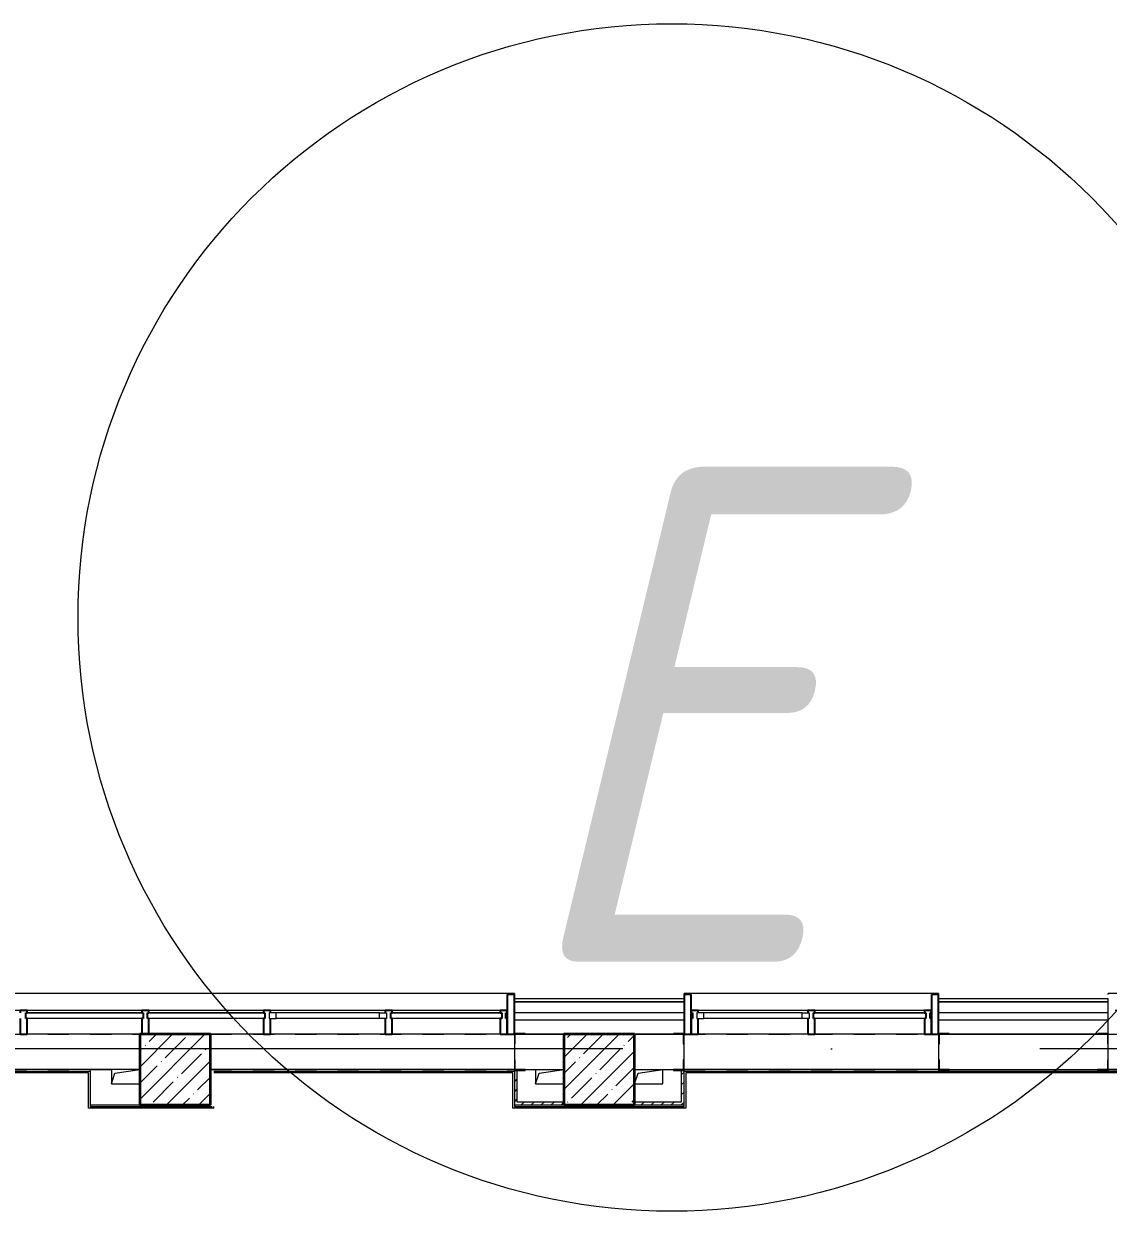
# Model space of a CAD drawing. Header units: millimetres. Extents: x 5993 to 95364, y 94667 to 143522.
# Drawn here: x 46588 to 47212, y 114768 to 115452 of the extents above; entities that cross this region are included whole.
import ezdxf

# ---------------------------------------------------------------- set-up
doc = ezdxf.new("R2010")
doc.units = ezdxf.units.MM
doc.linetypes.add('50_200_ШТРИХ_1Т_ш5_п1_п1_', pattern=[1400, 1000, -200, 0, -200])
doc.linetypes.add('Штрих короткий', pattern=[300, 150, -150])
for name, color, linetype, lineweight in [('0-2', 7, 'Continuous', 9), ('S-GRID-____-IDEN', 7, 'Continuous', 9), ('S-GRID-____-OTLN-1', 7, '50_200_ШТРИХ_1Т_ш5_п1_п1_', 9), ('Импосты витража', 7, 'Continuous', 9), ('Импосты витража-1', 7, 'Continuous', 25), ('Каркас_Импост', 7, 'Continuous', 13), ('Каркас_Импост-1', 7, 'Continuous', 9), ('Несущие колонны', 7, 'Continuous', 9), ('Несущие колонны-1', 7, 'Continuous', 35), ('Обобщенные модели', 7, 'Continuous', 9), ('Общие ребра', 7, 'Continuous', 9), ('Окна', 7, 'Continuous', 9), ('Остекление-1', 7, 'Continuous', 9), ('Перекрытия', 7, 'Continuous', 9), ('Перемычка-1', 7, 'Штрих короткий', 9), ('Стены', 7, 'Continuous', 9), ('Стены-1', 7, 'Continuous', 13)]:
    doc.layers.add(name, color=color, linetype=linetype, lineweight=lineweight)
doc.layers.add('Штриховка разреза-4', color=7, linetype='Continuous', lineweight=5, true_color=0x0080ff)
doc.styles.add('ISOCPEUR_I', font='isocpeui.ttf', dxfattribs={"height": 300})

# ---------------------------------------------------------------- blocks, each defined once
blk = doc.blocks.new('BSC_Колонна _Прямоугольная - 500х500-V104-АИ2_01_План напольных покрытий и плинтусов 1го этажа _Часть 2_')
at = {"layer": 'Несущие колонны'}
h = blk.add_hatch(dxfattribs=at)
h.set_pattern_fill('FP_123', color=256, style=0, pattern_type=2)
h.set_pattern_definition([(45, (-64950, -11050), (-114.04925, 114.04925), []), (45, (-64835.95, -11050), (-114.04925, 114.04925), [201.613, -40.323, 3.353, -36.97])])
h.paths.add_polyline_path([(-250, -250), (250, -250), (250, 250), (-250, 250), (-250, -210.5)], flags=0)
at = {"layer": 'Несущие колонны-1'}
for p, q in [((250, 250), (-250, 250)), ((-250, 250), (-250, -250)), ((250, -250), (250, 250)), ((-250, -250), (250, -250))]:
    blk.add_line(p, q, dxfattribs=at)
blk = doc.blocks.new('BSC_Колонна _Прямоугольная - 500х500-V124-АИ2_01_План напольных покрытий и плинтусов 1го этажа _Часть 2_')
at = {"layer": 'Несущие колонны'}
h = blk.add_hatch(dxfattribs=at)
h.set_pattern_fill('FP_144', color=256, style=0, pattern_type=2)
h.set_pattern_definition([(45, (-61950, -11050), (-114.04925, 114.04925), []), (45, (-61835.95, -11050), (-114.04925, 114.04925), [201.613, -40.323, 3.353, -36.97])])
h.paths.add_polyline_path([(-250, -250), (250, -250), (250, 250), (-250, 250), (-250, -210.5)], flags=0)
at = {"layer": 'Несущие колонны-1'}
for p, q in [((250, 250), (-250, 250)), ((-250, 250), (-250, -250)), ((250, -250), (250, 250)), ((-250, -250), (250, -250))]:
    blk.add_line(p, q, dxfattribs=at)
blk = doc.blocks.new('Проем_Дверь_Прямоугольный - 1800х2700h_оконные проемы-25805030-АИ2_01_План напольных покрытий и плинтусов 1го этажа _Часть 2_')
at = {"layer": 'Перемычка-1'}
for p, q in [((900, 125), (-900, 125)), ((900, -125), (-900, -125))]:
    blk.add_line(p, q, dxfattribs=at)
blk = doc.blocks.new('PNS_Панель прямоугольная1 - Нр_Стекло - 40мм-25374206-АИ2_01_План напольных покрытий и плинтусов 1го этажа _Часть 2_')
at = {"layer": 'Остекление-1'}
for p, q in [((-382.5, 40), (382.5, 40)), ((-392.5, 0), (392.5, 0)), ((382.5, 0), (-382.5, 0))]:
    blk.add_line(p, q, dxfattribs=at)
blk = doc.blocks.new('PNS_Панель прямоугольная2 - Нр_Стекло - 40мм-26243285-АИ2_01_План напольных покрытий и плинтусов 1го этажа _Часть 2_')
at = {"layer": 'Каркас_Импост'}
for p, q in [((-415, 0), (-415, 40)), ((-415, 40), (-365, 40)), ((-365, 40), (-365, 0)), ((415, 40), (365, 40)), ((365, 40), (365, 0)), ((415, 0), (415, 40)), ((-365, 0), (-415, 0)), ((365, 0), (415, 0))]:
    blk.add_line(p, q, dxfattribs=at)
at = {"layer": 'Каркас_Импост-1'}
for p, q in [((-365, 40), (365, 40)), ((-365, 0), (365, 0))]:
    blk.add_line(p, q, dxfattribs=at)
blk = doc.blocks.new('PNS_Панель прямоугольная1 - Нр_Стекло - 40мм-25374207-АИ2_01_План напольных покрытий и плинтусов 1го этажа _Часть 2_')
at = {"layer": 'Остекление-1'}
for p, q in [((-405, 40), (405, 40)), ((-415, 0), (415, 0)), ((405, 0), (-405, 0))]:
    blk.add_line(p, q, dxfattribs=at)
blk = doc.blocks.new('Прямоугольный импост - Импост структурный с накладкой - 150мм-25669420-АИ2_01_План напольных покрытий и плинтусов 1го этажа _Часть 2_')
at = {"layer": 'Импосты витража'}
for p, q in [((64250, 11467), (63485, 11467)), ((64250, 11300), (63485, 11300))]:
    blk.add_line(p, q, dxfattribs=at)
blk = doc.blocks.new('Прямоугольный импост - Импост структурный с накладкой - 150мм-25669421-АИ2_01_План напольных покрытий и плинтусов 1го этажа _Часть 2_')
at = {"layer": 'Импосты витража'}
for p, q in [((63435, 11467), (62625, 11467)), ((63435, 11300), (62625, 11300))]:
    blk.add_line(p, q, dxfattribs=at)
blk = doc.blocks.new('Прямоугольный импост - Импост структурный с накладкой - 150мм-V163-АИ2_01_План напольных покрытий и плинтусов 1го этажа _Часть 2_')
at = {"layer": 'Импосты витража'}
for p, q in [((62575, 11467), (61765, 11467)), ((62575, 11300), (62200, 11300))]:
    blk.add_line(p, q, dxfattribs=at)
blk = doc.blocks.new('Прямоугольный импост - Импост структурный с накладкой - 150мм-V164-АИ2_01_План напольных покрытий и плинтусов 1го этажа _Часть 2_')
at = {"layer": 'Импосты витража'}
for p, q in [((61715, 11467), (60905, 11467)), ((61700, 11300), (60905, 11300))]:
    blk.add_line(p, q, dxfattribs=at)
blk = doc.blocks.new('Прямоугольный импост - Импост структурный с накладкой - 150мм-25647644-АИ2_01_План напольных покрытий и плинтусов 1го этажа _Часть 2_')
at = {"layer": 'Импосты витража-1'}
for p, q in [((-25, 0), (-25, 17)), ((-25, 17), (25, 17)), ((-15, 0), (-25, 0)), ((-15, -40), (-15, 0)), ((25, 0), (15, 0)), ((15, 0), (15, -40)), ((25, 17), (25, 0)), ((-25, -150), (-25, -40)), ((-25, -40), (-15, -40)), ((15, -40), (25, -40)), ((25, -40), (25, -150)), ((25, -150), (-25, -150))]:
    blk.add_line(p, q, dxfattribs=at)
blk = doc.blocks.new('Прямоугольный импост - Импост структурный с накладкой - 150мм-25647633-АИ2_01_План напольных покрытий и плинтусов 1го этажа _Часть 2_')
at = {"layer": 'Импосты витража-1'}
for p, q in [((-25, 0), (-25, 17)), ((-25, 17), (25, 17)), ((-15, 0), (-25, 0)), ((-15, -40), (-15, 0)), ((25, 17), (25, 0)), ((-25, -150), (-25, -40)), ((-25, -40), (-15, -40)), ((25, -40), (25, -150)), ((25, -150), (-25, -150))]:
    blk.add_line(p, q, dxfattribs=at)
blk = doc.blocks.new('Прямоугольный импост - Импост структурный с накладкой - 150мм-V143-АИ2_01_План напольных покрытий и плинтусов 1го этажа _Часть 2_')
at = {"layer": 'Импосты витража-1'}
for p, q in [((-25, 0), (-25, 17)), ((-25, 17), (25, 17)), ((25, 0), (15, 0)), ((15, 0), (15, -40)), ((25, 17), (25, 0)), ((-25, -150), (-25, -40)), ((15, -40), (25, -40)), ((25, -40), (25, -150)), ((25, -150), (-25, -150))]:
    blk.add_line(p, q, dxfattribs=at)
blk = doc.blocks.new('Прямоугольный импост - Импост структурный с накладкой - 150мм-V148-АИ2_01_План напольных покрытий и плинтусов 1го этажа _Часть 2_')
at = {"layer": 'Импосты витража-1'}
for p, q in [((-25, 0), (-25, 17)), ((-25, 17), (25, 17)), ((-15, 0), (-25, 0)), ((-15, -40), (-15, 0)), ((25, 0), (15, 0)), ((15, 0), (15, -40)), ((25, 17), (25, 0)), ((-25, -150), (-25, -40)), ((-25, -40), (-15, -40)), ((15, -40), (25, -40)), ((25, -40), (25, -150))]:
    blk.add_line(p, q, dxfattribs=at)
blk = doc.blocks.new('Прямоугольный импост - Откос НВФ_50х280 мм-25985594-АИ2_01_План напольных покрытий и плинтусов 1го этажа _Часть 2_')
at = {"layer": 'Импосты витража-1'}
for p, q in [((0, 130), (-50, 130)), ((-50, 130), (-50, -150)), ((0, -144), (0, 130)), ((-50, -150), (0, -150))]:
    blk.add_line(p, q, dxfattribs=at)
blk = doc.blocks.new('PNS_Панель прямоугольная2 - Нр_Стекло - 40мм-26243474-АИ2_01_План напольных покрытий и плинтусов 1го этажа _Часть 2_')
at = {"layer": 'Каркас_Импост'}
for p, q in [((-397.5, 0), (-397.5, 40)), ((-397.5, 40), (-347.5, 40)), ((-347.5, 40), (-347.5, 0)), ((397.5, 40), (347.5, 40)), ((347.5, 40), (347.5, 0)), ((397.5, 0), (397.5, 40)), ((-347.5, 0), (-397.5, 0)), ((347.5, 0), (397.5, 0))]:
    blk.add_line(p, q, dxfattribs=at)
at = {"layer": 'Каркас_Импост-1'}
for p, q in [((-347.5, 40), (347.5, 40)), ((-347.5, 0), (347.5, 0))]:
    blk.add_line(p, q, dxfattribs=at)
blk = doc.blocks.new('Прямоугольный импост - Импост структурный с накладкой - 150мм-25647642-АИ2_01_План напольных покрытий и плинтусов 1го этажа _Часть 2_')
at = {"layer": 'Импосты витража'}
for p, q in [((93625, -100), (94400, -100)), ((93625, -267), (94400, -267))]:
    blk.add_line(p, q, dxfattribs=at)
blk = doc.blocks.new('PNS_Панель прямоугольная1 - Нр_Стекло - 40мм-25259299-АИ2_01_План напольных покрытий и плинтусов 1го этажа _Часть 2_')
at = {"layer": 'Остекление-1'}
for p, q in [((-387.5, 40), (387.5, 40)), ((-397.5, 0), (397.5, 0)), ((387.5, 0), (-387.5, 0))]:
    blk.add_line(p, q, dxfattribs=at)
blk = doc.blocks.new('Прямоугольный импост - Откос НВФ_50х280 мм-25993834-АИ2_01_План напольных покрытий и плинтусов 1го этажа _Часть 2_')
at = {"layer": 'Импосты витража-1'}
for p, q in [((-50, 130), (0, 130)), ((-50, -150), (-50, 130)), ((0, 130), (0, -144)), ((0, -150), (-50, -150))]:
    blk.add_line(p, q, dxfattribs=at)
blk = doc.blocks.new('Прямоугольный импост - Откос НВФ_50х280 мм-25993838-АИ2_01_План напольных покрытий и плинтусов 1го этажа _Часть 2_')
at = {"layer": 'Импосты витража-1'}
for p, q in [((0, 130), (-50, 130)), ((-50, 130), (-50, -150)), ((0, -144), (0, 130)), ((-50, -150), (0, -150))]:
    blk.add_line(p, q, dxfattribs=at)
blk = doc.blocks.new('Проем_Дверь_Прямоугольный - 2150х2700h_витражные проемы-27177106-АИ2_01_План напольных покрытий и плинтусов 1го этажа _Часть 2_')
at = {"layer": 'Перемычка-1'}
for p, q in [((1075, 125), (-1075, 125)), ((1075, -125), (-1075, -125))]:
    blk.add_line(p, q, dxfattribs=at)
blk = doc.blocks.new('Проем_Дверь_Прямоугольный - 5150х2700h_витражные проемы-27177747-АИ2_01_План напольных покрытий и плинтусов 1го этажа _Часть 2_')
at = {"layer": 'Перемычка-1'}
for p, q in [((2575, 125), (-2575, 125)), ((2575, -125), (-2575, -125))]:
    blk.add_line(p, q, dxfattribs=at)
blk = doc.blocks.new('Фахверк_СКБ_Уголок - 250_2700-27497298-АИ2_01_План напольных покрытий и плинтусов 1го этажа _Часть 2_')
at = {"layer": 'Обобщенные модели'}
for p, q in [((200, 181), (125, 181)), ((125, 181), (125, 106)), ((131, 106), (131, 175)), ((131, 175), (200, 175)), ((200, 175), (200, 181)), ((125, 106), (131, 106)), ((131, -6), (125, -6)), ((125, -6), (125, -81)), ((125, -81), (200, -81)), ((131, -75), (131, -6)), ((200, -75), (131, -75)), ((200, -81), (200, -75))]:
    blk.add_line(p, q, dxfattribs=at)
blk = doc.blocks.new('AR_Отверстие прямоугольное _в плите_ - AR_Отверстие прямоугольное _в плите_-V220-АИ2_01_План напольных покрытий и плинтусов 1го этажа _Часть 2_')
at = {"layer": 'Обобщенные модели'}
for p, q in [((-100, 50), (-100, -50)), ((-100, -50), (-75, 25)), ((-75, 25), (100, 50)), ((-100, -50), (100, -50))]:
    blk.add_line(p, q, dxfattribs=at)
blk = doc.blocks.new('AR_Отверстие прямоугольное _в плите_ - AR_Отверстие прямоугольное _в плите_-V218-АИ2_01_План напольных покрытий и плинтусов 1го этажа _Часть 2_')
at = {"layer": 'Обобщенные модели'}
for p, q in [((-100, -50), (-75, 25)), ((-75, 25), (100, 50)), ((100, -50), (100, 50)), ((-100, -50), (100, -50))]:
    blk.add_line(p, q, dxfattribs=at)
blk = doc.blocks.new('Отлив_СКБ - Отлив витража_120_НВФ-31885513-АИ2_01_План напольных покрытий и плинтусов 1го этажа _Часть 2_')
at = {"layer": 'Окна'}
for p, q in [((0, 113), (0, 120)), ((7800, 120), (0, 120)), ((7800, 120), (7800, 113)), ((50, 2), (7750, 2))]:
    blk.add_line(p, q, dxfattribs=at)
blk = doc.blocks.new('Отлив_СКБ - Отлив витража_120_НВФ-31885689-АИ2_01_План напольных покрытий и плинтусов 1го этажа _Часть 2_')
at = {"layer": 'Окна'}
for p, q in [((0, 113), (0, 120)), ((1800, 120), (0, 120)), ((1800, 120), (1800, 113)), ((50, 2), (1750, 2))]:
    blk.add_line(p, q, dxfattribs=at)
blk = doc.blocks.new('Ось сетки - Круг_Ø6_00__ISO-2_5_0_9K_-25732049-АР1_План отверстий 2 этажа в осях 1-64_А-ГГ')
at = {"layer": 'S-GRID-____-IDEN'}
blk.add_circle((0, 0), 3, dxfattribs=at)

msp = doc.modelspace()

# ---------------------------------------------------------------- linework, layer by layer
at = {"layer": 'S-GRID-____-OTLN-1', "color": 251, "ltscale": 0.6, "true_color": 0x636466}
msp.add_line((50293.31, 114861.8), (41443.97, 114861.8), dxfattribs=at)
at = {"layer": 'Общие ребра'}
for p, q in [((46968.15, 114882.35), (46870.47, 114882.35)), ((47212.33, 114882.35), (47114.66, 114882.35)), ((46968.15, 114878.28), (46870.47, 114878.28)), ((47212.33, 114878.28), (47114.66, 114878.28)), ((46898.96, 114870.14), (46876.58, 114870.14)), ((46876.58, 114870.14), (46898.96, 114870.14)), ((46962.04, 114870.14), (46939.66, 114870.14)), ((46939.66, 114870.14), (46962.04, 114870.14)), ((47206.23, 114870.14), (47120.76, 114870.14)), ((47120.76, 114870.14), (47206.23, 114870.14))]:
    msp.add_line(p, q, dxfattribs=at)
at = {"layer": 'Перекрытия'}
for p, q in [((46626.28, 114848.82), (46626.28, 114849.79)), ((46695.47, 114829.28), (46626.28, 114829.28)), ((46695.47, 114829.44), (46695.47, 114829.28)), ((46968.15, 114829.28), (46870.47, 114829.28))]:
    msp.add_line(p, q, dxfattribs=at)
at = {"layer": 'Стены'}
for p, q in [((46654.77, 114849.79), (46235.59, 114849.79)), ((46235.59, 114848.82), (46626.28, 114848.82)), ((46626.28, 114848.82), (46626.28, 114828.47)), ((46870.47, 114849.79), (46695.47, 114849.79)), ((46697.42, 114848.82), (46870.47, 114848.82)), ((47114.66, 114849.79), (46968.15, 114849.79)), ((46968.15, 114848.82), (47358.84, 114848.82)), ((47358.84, 114849.79), (47212.33, 114849.79)), ((46625.31, 114847.84), (46236.56, 114847.84)), ((46625.31, 114827.49), (46625.31, 114847.84)), ((46869.49, 114847.84), (46697.42, 114847.84)), ((46869.49, 114827.49), (46869.49, 114847.84)), ((46969.12, 114847.84), (46969.12, 114827.49)), ((47357.87, 114847.84), (46969.12, 114847.84)), ((46697.42, 114827.49), (46625.31, 114827.49)), ((46626.28, 114828.47), (46696.45, 114828.47)), ((46697.42, 114827.49), (46697.42, 114828.47)), ((46969.12, 114827.49), (46869.49, 114827.49)), ((46870.47, 114829.44), (46870.47, 114828.47)), ((46870.47, 114828.47), (46968.15, 114828.47)), ((46968.15, 114828.47), (46968.15, 114829.44))]:
    msp.add_line(p, q, dxfattribs=at)
at = {"layer": 'Стены-1'}
for p, q in [((46968.15, 114890.49), (46870.47, 114890.49)), ((46870.47, 114890.49), (46870.47, 114888.86)), ((46968.15, 114888.86), (46968.15, 114890.49)), ((47212.33, 114890.49), (47114.66, 114890.49)), ((47114.66, 114890.49), (47114.66, 114888.86)), ((47212.33, 114888.86), (47212.33, 114890.49)), ((46870.47, 114888.86), (46968.15, 114888.86)), ((46968.15, 114888.86), (46870.47, 114888.86)), ((46870.47, 114888.86), (46870.47, 114870.63)), ((46968.15, 114870.63), (46968.15, 114888.86)), ((47114.66, 114888.86), (47212.33, 114888.86)), ((47212.33, 114888.86), (47114.66, 114888.86)), ((47114.66, 114888.86), (47114.66, 114870.63)), ((47212.33, 114870.63), (47212.33, 114888.86)), ((46870.47, 114864.53), (46870.47, 114855.41)), ((46968.15, 114855.41), (46968.15, 114864.53)), ((47114.66, 114864.53), (47114.66, 114855.41)), ((47212.33, 114855.41), (47212.33, 114864.53)), ((46870.47, 114849.31), (46870.47, 114829.44)), ((46872.1, 114831.07), (46872.1, 114849.31)), ((46876.58, 114849.79), (46898.96, 114849.79)), ((46939.66, 114849.79), (46962.04, 114849.79)), ((46966.52, 114849.31), (46966.52, 114831.07)), ((46968.15, 114829.44), (46968.15, 114849.31)), ((47120.76, 114849.79), (47206.23, 114849.79)), ((46870.47, 114829.44), (46898.96, 114829.44)), ((46898.96, 114831.07), (46872.1, 114831.07)), ((46966.52, 114831.07), (46939.66, 114831.07)), ((46939.66, 114829.44), (46968.15, 114829.44))]:
    msp.add_line(p, q, dxfattribs=at)
at = {"layer": 'Штриховка разреза-4'}
for p, q in [((46870.47, 114848.5), (46871.27, 114849.31)), ((46966.52, 114846.71), (46968.15, 114848.33)), ((46870.47, 114842.75), (46872.1, 114844.38)), ((46966.52, 114840.95), (46968.15, 114842.58)), ((46870.47, 114836.99), (46872.1, 114838.62)), ((46966.52, 114835.19), (46968.15, 114836.82)), ((46870.47, 114831.24), (46872.1, 114832.86)), ((46874.43, 114829.44), (46876.06, 114831.07)), ((46880.19, 114829.44), (46881.82, 114831.07)), ((46885.95, 114829.44), (46887.57, 114831.07)), ((46891.7, 114829.44), (46893.33, 114831.07)), ((46897.46, 114829.44), (46898.96, 114830.95)), ((46943.5, 114829.44), (46945.13, 114831.07)), ((46949.26, 114829.44), (46950.88, 114831.07)), ((46955.01, 114829.44), (46956.64, 114831.07)), ((46960.77, 114829.44), (46962.39, 114831.07)), ((46966.52, 114829.44), (46968.15, 114831.07))]:
    msp.add_line(p, q, dxfattribs=at)

# ---------------------------------------------------------------- block references
at = {"layer": '0-2', "xscale": 0.08139549610658335, "yscale": 0.08139549610658335, "zscale": 0.08139549610658335}
for name, p in [('Отлив_СКБ - Отлив витража_120_НВФ-31885513-АИ2_01_План напольных покрытий и плинтусов 1го этажа _Часть 2_', (46235.59, 114883.74)), ('Прямоугольный импост - Откос НВФ_50х280 мм-25985594-АИ2_01_План напольных покрытий и плинтусов 1го этажа _Часть 2_', (46870.47, 114882.35)), ('Отлив_СКБ - Отлив витража_120_НВФ-31885689-АИ2_01_План напольных покрытий и плинтусов 1го этажа _Часть 2_', (46968.15, 114883.74)), ('Прямоугольный импост - Откос НВФ_50х280 мм-25993838-АИ2_01_План напольных покрытий и плинтусов 1го этажа _Часть 2_', (47114.66, 114882.35)), ('Отлив_СКБ - Отлив витража_120_НВФ-31885689-АИ2_01_План напольных покрытий и плинтусов 1го этажа _Часть 2_', (47212.33, 114883.74)), ('Прямоугольный импост - Импост структурный с накладкой - 150мм-V164-АИ2_01_План напольных покрытий и плинтусов 1го этажа _Часть 2_', (41632.67, 113950.37)), ('Прямоугольный импост - Импост структурный с накладкой - 150мм-V163-АИ2_01_План напольных покрытий и плинтусов 1го этажа _Часть 2_', (41632.67, 113950.37)), ('Прямоугольный импост - Импост структурный с накладкой - 150мм-25669421-АИ2_01_План напольных покрытий и плинтусов 1го этажа _Часть 2_', (41632.67, 113950.37)), ('Прямоугольный импост - Импост структурный с накладкой - 150мм-25669420-АИ2_01_План напольных покрытий и плинтусов 1го этажа _Часть 2_', (41632.67, 113950.37)), ('BSC_Колонна _Прямоугольная - 500х500-V124-АИ2_01_План напольных покрытий и плинтусов 1го этажа _Часть 2_', (46675.12, 114849.79)), ('Фахверк_СКБ_Уголок - 250_2700-27497298-АИ2_01_План напольных покрытий и плинтусов 1го этажа _Часть 2_', (46860.3, 114855.9)), ('BSC_Колонна _Прямоугольная - 500х500-V104-АИ2_01_План напольных покрытий и плинтусов 1го этажа _Часть 2_', (46919.31, 114849.79)), ('Фахверк_СКБ_Уголок - 250_2700-27497298-АИ2_01_План напольных покрытий и плинтусов 1го этажа _Часть 2_', (47104.48, 114855.9)), ('AR_Отверстие прямоугольное _в плите_ - AR_Отверстие прямоугольное _в плите_-V220-АИ2_01_План напольных покрытий и плинтусов 1го этажа _Часть 2_', (46646.63, 114845.72)), ('AR_Отверстие прямоугольное _в плите_ - AR_Отверстие прямоугольное _в плите_-V220-АИ2_01_План напольных покрытий и плинтусов 1го этажа _Часть 2_', (46890.82, 114845.72)), ('AR_Отверстие прямоугольное _в плите_ - AR_Отверстие прямоугольное _в плите_-V218-АИ2_01_План напольных покрытий и плинтусов 1го этажа _Часть 2_', (46947.8, 114845.72))]:
    msp.add_blockref(name, p, dxfattribs=at)
at = {"layer": '0-2', "extrusion": (0, 0, -1), "xscale": 0.08139549610658335, "yscale": 0.08139549610658335, "zscale": 0.08139549610658335}
for name, p in [('Прямоугольный импост - Откос НВФ_50х280 мм-25993834-АИ2_01_План напольных покрытий и плинтусов 1го этажа _Часть 2_', (-46968.15, 114882.35)), ('Прямоугольный импост - Импост структурный с накладкой - 150мм-25647633-АИ2_01_План напольных покрытий и плинтусов 1го этажа _Часть 2_', (-46588.03, 114882.35)), ('Прямоугольный импост - Импост структурный с накладкой - 150мм-V148-АИ2_01_План напольных покрытий и плинтусов 1го этажа _Часть 2_', (-46658.03, 114882.35)), ('Прямоугольный импост - Импост структурный с накладкой - 150мм-V143-АИ2_01_План напольных покрытий и плинтусов 1го этажа _Часть 2_', (-46728.03, 114882.35)), ('Прямоугольный импост - Импост структурный с накладкой - 150мм-25647633-АИ2_01_План напольных покрытий и плинтусов 1го этажа _Часть 2_', (-46798.03, 114882.35)), ('Прямоугольный импост - Импост структурный с накладкой - 150мм-25647644-АИ2_01_План напольных покрытий и плинтусов 1го этажа _Часть 2_', (-46864.37, 114882.35)), ('Прямоугольный импост - Импост структурный с накладкой - 150мм-V143-АИ2_01_План напольных покрытий и плинтусов 1го этажа _Часть 2_', (-46974.25, 114882.35)), ('Прямоугольный импост - Импост структурный с накладкой - 150мм-25647633-АИ2_01_План напольных покрытий и плинтусов 1го этажа _Часть 2_', (-47041.4, 114882.35)), ('Прямоугольный импост - Импост структурный с накладкой - 150мм-25647644-АИ2_01_План напольных покрытий и плинтусов 1го этажа _Часть 2_', (-47108.55, 114882.35))]:
    msp.add_blockref(name, p, dxfattribs=at)
at = {"layer": '0-2', "xscale": 0.08139549610658335, "yscale": 0.08139549610658335, "zscale": 0.08139549610658335, "rotation": 180}
for name, p in [('PNS_Панель прямоугольная1 - Нр_Стекло - 40мм-25374207-АИ2_01_План напольных покрытий и плинтусов 1го этажа _Часть 2_', (46623.03, 114882.35)), ('PNS_Панель прямоугольная1 - Нр_Стекло - 40мм-25374207-АИ2_01_План напольных покрытий и плинтусов 1го этажа _Часть 2_', (46693.03, 114882.35)), ('PNS_Панель прямоугольная2 - Нр_Стекло - 40мм-26243285-АИ2_01_План напольных покрытий и плинтусов 1го этажа _Часть 2_', (46763.03, 114882.35)), ('PNS_Панель прямоугольная1 - Нр_Стекло - 40мм-25374206-АИ2_01_План напольных покрытий и плинтусов 1го этажа _Часть 2_', (46831.2, 114882.35)), ('PNS_Панель прямоугольная2 - Нр_Стекло - 40мм-26243474-АИ2_01_План напольных покрытий и плинтусов 1го этажа _Часть 2_', (47007.83, 114882.35)), ('Прямоугольный импост - Импост структурный с накладкой - 150мм-25647642-АИ2_01_План напольных покрытий и плинтусов 1го этажа _Часть 2_', (54660.02, 114862)), ('PNS_Панель прямоугольная1 - Нр_Стекло - 40мм-25259299-АИ2_01_План напольных покрытий и плинтусов 1го этажа _Часть 2_', (47074.98, 114882.35)), ('Прямоугольный импост - Импост структурный с накладкой - 150мм-25647642-АИ2_01_План напольных покрытий и плинтусов 1го этажа _Часть 2_', (54727.17, 114862)), ('Проем_Дверь_Прямоугольный - 5150х2700h_витражные проемы-27177747-АИ2_01_План напольных покрытий и плинтусов 1го этажа _Часть 2_', (46445.18, 114859.97)), ('Проем_Дверь_Прямоугольный - 2150х2700h_витражные проемы-27177106-АИ2_01_План напольных покрытий и плинтусов 1го этажа _Часть 2_', (46782.97, 114859.97)), ('Фахверк_СКБ_Уголок - 250_2700-27497298-АИ2_01_План напольных покрытий и плинтусов 1го этажа _Часть 2_', (46978.32, 114864.04)), ('Проем_Дверь_Прямоугольный - 1800х2700h_оконные проемы-25805030-АИ2_01_План напольных покрытий и плинтусов 1го этажа _Часть 2_', (47041.4, 114859.97)), ('Фахверк_СКБ_Уголок - 250_2700-27497298-АИ2_01_План напольных покрытий и плинтусов 1го этажа _Часть 2_', (47222.51, 114864.04)), ('Проем_Дверь_Прямоугольный - 1800х2700h_оконные проемы-25805030-АИ2_01_План напольных покрытий и плинтусов 1го этажа _Часть 2_', (47285.59, 114859.97))]:
    msp.add_blockref(name, p, dxfattribs=at)
at = {"layer": 'S-GRID-____-IDEN', "lineweight": 15, "xscale": 113.929722309601, "yscale": 113.929722309601, "zscale": 113.929722309601, "rotation": 89.9999999999998}
msp.add_blockref('Ось сетки - Круг_Ø6_00__ISO-2_5_0_9K_-25732049-АР1_План отверстий 2 этажа в осях 1-64_А-ГГ', (46961.06, 115110.01), dxfattribs=at)

# ---------------------------------------------------------------- texts
at = {"layer": 'S-GRID-____-IDEN', "lineweight": 15, "insert": (46865.56, 115196.68), "char_height": 284.8243, "width": 230.1668, "attachment_point": 1, "style": 'ISOCPEUR_I'}
msp.add_mtext('\\fISOCPEUR|b0|i1|c204|p34|;\\W.9;Е', dxfattribs=at)

doc.saveas('drawing.dxf')
